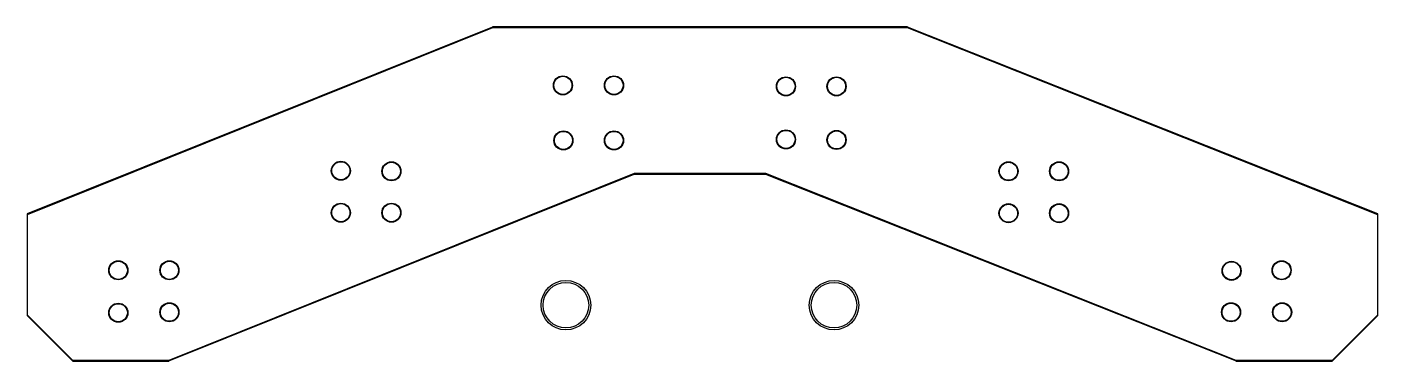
# Model space of a CAD drawing. Extents: x 0.5 to 68.3, y 12.7 to 29.5.
import ezdxf

# ---------------------------------------------------------------- set-up
doc = ezdxf.new("R2010")
doc.units = 0
for name, color, linetype in [('20', 7, 'CONTINUOUS'), ('21', 253, 'CONTINUOUS'), ('29', 253, 'CONTINUOUS'), ('30', 253, 'CONTINUOUS')]:
    doc.layers.add(name, color=color, linetype=linetype)

msp = doc.modelspace()

# ---------------------------------------------------------------- linework, layer by layer
at = {"layer": '20'}
for points in [[(23.8713, 29.4758), (0.5033, 20.0778, 1), (0.5127, 20.0542), (23.8807, 29.4522, 1)], [(44.704, 29.4767), (23.876, 29.4767, 1), (23.876, 29.4513), (44.704, 29.4513, 1)], [(68.3307, 20.0778), (44.7087, 29.4758, 1), (44.6993, 29.4522), (68.3213, 20.0542, 1)], [(30.9833, 22.1098), (7.6153, 12.7118, 1), (7.6247, 12.6882), (30.9927, 22.0862, 1)], [(61.2187, 12.7118), (37.5967, 22.1098, 1), (37.5873, 22.0862), (61.2093, 12.6882, 1)], [(0.4953, 20.066), (0.4953, 14.986, 1), (0.5207, 14.986), (0.5207, 20.066, 1)], [(68.3387, 14.986), (68.3387, 20.066, 1), (68.3133, 20.066), (68.3133, 14.986, 1)]]:
    msp.add_lwpolyline(points, format="xyb", close=True, dxfattribs=at)
for centre in [(27.559, 15.494), (41.021, 15.494)]:
    msp.add_circle(centre, 1.143, dxfattribs=at)
at = {"layer": '21'}
for points in [[(30.988, 22.0853), (37.592, 22.0853, 1), (37.592, 22.1107), (30.988, 22.1107, 1)], [(2.803, 12.709), (0.517, 14.995, 1), (0.499, 14.977), (2.785, 12.691, 1)], [(68.317, 14.995), (66.031, 12.709, 1), (66.049, 12.691), (68.335, 14.977, 1)], [(7.62, 12.7127), (2.794, 12.7127, 1), (2.794, 12.6873), (7.62, 12.6873, 1)], [(66.04, 12.7127), (61.214, 12.7127, 1), (61.214, 12.6873), (66.04, 12.6873, 1)]]:
    msp.add_lwpolyline(points, format="xyb", close=True, dxfattribs=at)
for centre, radius in [((27.4066, 26.543), 0.4797), ((27.4066, 26.543), 0.4543), ((29.972, 26.543), 0.4797), ((29.972, 26.543), 0.4543), ((38.608, 26.4922), 0.4797), ((38.608, 26.4922), 0.4543), ((41.148, 26.4922), 0.4797), ((41.148, 26.4922), 0.4543), ((27.432, 23.7744), 0.4797), ((27.432, 23.7744), 0.4543), ((29.972, 23.7744), 0.4797), ((29.972, 23.7744), 0.4543), ((38.608, 23.8252), 0.4797), ((38.608, 23.8252), 0.4543), ((41.148, 23.7998), 0.4797), ((41.148, 23.7998), 0.4543), ((16.256, 22.2504), 0.4797), ((16.256, 22.2504), 0.4543), ((18.796, 22.225), 0.4797), ((18.796, 22.225), 0.4543), ((49.784, 22.225), 0.4797), ((49.784, 22.225), 0.4543), ((52.324, 22.225), 0.4797), ((52.324, 22.225), 0.4543), ((16.256, 20.1422), 0.4797), ((16.256, 20.1422), 0.4543), ((18.796, 20.1422), 0.4797), ((18.796, 20.1422), 0.4543), ((49.784, 20.1168), 0.4797), ((49.784, 20.1168), 0.4543), ((52.324, 20.1168), 0.4797), ((52.324, 20.1168), 0.4543), ((5.08, 17.2466), 0.4797), ((5.08, 17.2466), 0.4543), ((7.6454, 17.2466), 0.4797), ((7.6454, 17.2466), 0.4543), ((60.9854, 17.2212), 0.4797), ((60.9854, 17.2212), 0.4543), ((63.5, 17.2466), 0.4797), ((63.5, 17.2466), 0.4543), ((7.6454, 15.1384), 0.4797), ((60.96, 15.1384), 0.4797), ((63.5254, 15.1384), 0.4797), ((5.08, 15.113), 0.4797), ((5.08, 15.113), 0.4543), ((7.6454, 15.1384), 0.4543), ((60.96, 15.1384), 0.4543), ((63.5254, 15.1384), 0.4543)]:
    msp.add_circle(centre, radius, dxfattribs=at)
at = {"layer": '29'}
for centre in [(27.559, 15.494), (41.021, 15.494)]:
    msp.add_circle(centre, 1.2446, dxfattribs=at)
at = {"layer": '30'}
for centre in [(27.559, 15.494), (41.021, 15.494)]:
    msp.add_circle(centre, 1.2446, dxfattribs=at)

doc.saveas('drawing.dxf')
